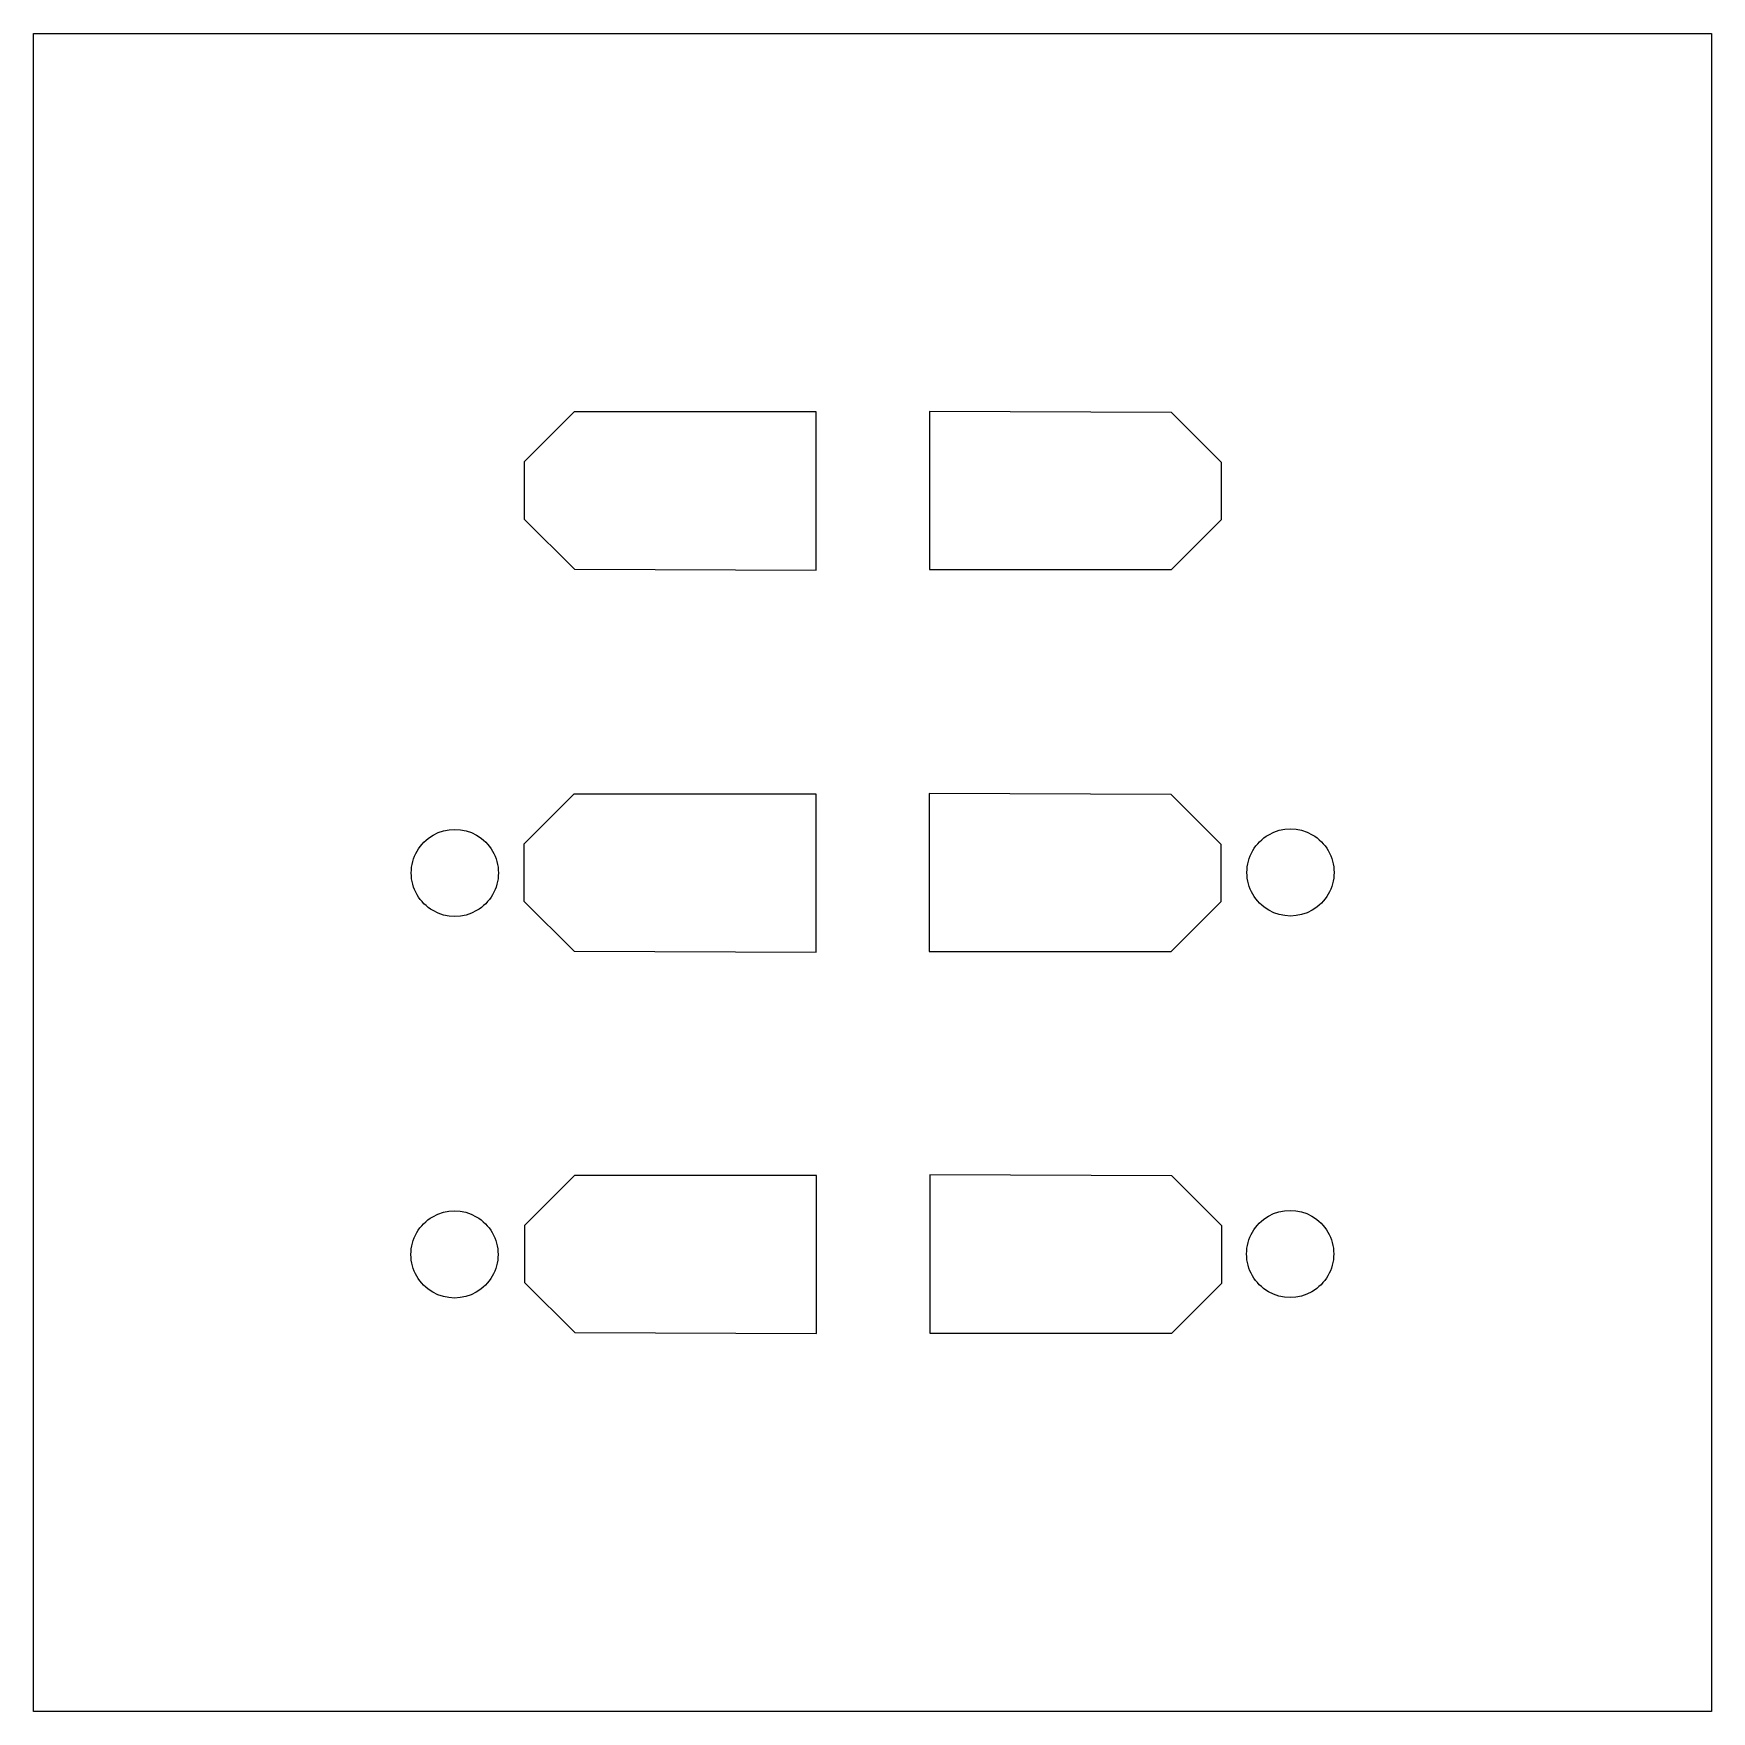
# Model space of a CAD drawing. Extents: x 16 to 39.6, y 27.5 to 51.1.
import ezdxf

# ---------------------------------------------------------------- set-up
doc = ezdxf.new("R2010")
doc.units = 0
doc.layers.add('Layer_1', color=7, linetype='CONTINUOUS')

msp = doc.modelspace()

# ---------------------------------------------------------------- linework, layer by layer
at = {"layer": 'Layer_1', "color": 7}
for p, q in [((15.976045, 51.095831), (39.586455, 51.095831)), ((15.976045, 27.48542), (15.976045, 51.095831)), ((39.586455, 51.095831), (39.586455, 27.48542)), ((23.584147, 45.771041), (22.880977, 45.067874)), ((23.584147, 45.771041), (22.880977, 45.067874)), ((26.990606, 45.771041), (23.584147, 45.771041)), ((26.990606, 45.771041), (23.584147, 45.771041)), ((26.990606, 43.545903), (26.990606, 45.771041)), ((26.990606, 43.545903), (26.990606, 45.771041)), ((28.582324, 45.779687), (28.582324, 43.554549)), ((31.98722, 45.765622), (28.582324, 45.779687)), ((28.582324, 45.779687), (28.582324, 43.554549)), ((31.98722, 45.765622), (28.582324, 45.779687)), ((32.691951, 45.060894), (31.98722, 45.765622)), ((32.691951, 45.060894), (31.98722, 45.765622)), ((22.880977, 45.067874), (22.880977, 44.264696)), ((22.880977, 45.067874), (22.880977, 44.264696)), ((32.691951, 44.257717), (32.691951, 45.060894)), ((32.691951, 44.257717), (32.691951, 45.060894)), ((22.880977, 44.264696), (23.585709, 43.559968)), ((22.880977, 44.264696), (23.585709, 43.559968)), ((31.988784, 43.554549), (32.691951, 44.257717)), ((31.988784, 43.554549), (32.691951, 44.257717)), ((23.585709, 43.559968), (26.990606, 43.545903)), ((23.585709, 43.559968), (26.990606, 43.545903)), ((28.582324, 43.554549), (31.988784, 43.554549)), ((28.582324, 43.554549), (31.988784, 43.554549)), ((23.579881, 40.394258), (22.876712, 39.69109)), ((26.986344, 40.394258), (23.579881, 40.394258)), ((26.986344, 38.16912), (26.986344, 40.394258)), ((28.578059, 40.402902), (28.578059, 38.177761)), ((31.982958, 40.388834), (28.578059, 40.402902)), ((32.687689, 39.684108), (31.982958, 40.388834)), ((22.876712, 39.69109), (22.876712, 38.887913)), ((32.687689, 38.880928), (32.687689, 39.684108)), ((22.517312, 39.284558), (22.517312, 39.284558)), ((34.27598, 39.291437), (34.27598, 39.291437)), ((22.876712, 38.887913), (23.581444, 38.183185)), ((31.984521, 38.177761), (32.687689, 38.880928)), ((23.581444, 38.183185), (26.986344, 38.16912)), ((28.578059, 38.177761), (31.984521, 38.177761)), ((23.588833, 35.026698), (22.885664, 34.323531)), ((26.995297, 35.026698), (23.588833, 35.026698)), ((26.995297, 32.80156), (26.995297, 35.026698)), ((28.587009, 35.035342), (28.587009, 32.810204)), ((31.991911, 35.021277), (28.587009, 35.035342)), ((32.696642, 34.316548), (31.991911, 35.021277)), ((22.885664, 34.323531), (22.885664, 33.520354)), ((32.696642, 33.513371), (32.696642, 34.316548)), ((22.512721, 33.916109), (22.512721, 33.916109)), ((34.27139, 33.922991), (34.27139, 33.922991)), ((22.885664, 33.520354), (23.590396, 32.815625)), ((31.993472, 32.810204), (32.696642, 33.513371)), ((23.590396, 32.815625), (26.995297, 32.80156)), ((28.587009, 32.810204), (31.993472, 32.810204)), ((39.586455, 27.48542), (15.976045, 27.48542))]:
    msp.add_line(p, q, dxfattribs=at)
for points in [[(21.59766, 39.815519), (21.787354, 39.925039), (22.021067, 39.925039), (22.210761, 39.815519)], [(33.356329, 39.822398), (33.546023, 39.931918), (33.779736, 39.931918), (33.96943, 39.822398)], [(21.291109, 39.284558), (21.291109, 39.503598), (21.407966, 39.705999), (21.59766, 39.815519)], [(22.210761, 39.815519), (22.400455, 39.705999), (22.517312, 39.503598), (22.517312, 39.284558)], [(33.049778, 39.291437), (33.049778, 39.510477), (33.166635, 39.712878), (33.356329, 39.822398)], [(33.96943, 39.822398), (34.159124, 39.712878), (34.27598, 39.510477), (34.27598, 39.291437)], [(21.59766, 38.753597), (21.407966, 38.863117), (21.291109, 39.065518), (21.291109, 39.284558)], [(22.517312, 39.284558), (22.517312, 39.065518), (22.400455, 38.863117), (22.210761, 38.753597)], [(33.356329, 38.760476), (33.166635, 38.869996), (33.049778, 39.072397), (33.049778, 39.291437)], [(34.27598, 39.291437), (34.27598, 39.072397), (34.159124, 38.869996), (33.96943, 38.760476)], [(22.210761, 38.753597), (22.021067, 38.644077), (21.787354, 38.644077), (21.59766, 38.753597)], [(33.96943, 38.760476), (33.779736, 38.650956), (33.546023, 38.650956), (33.356329, 38.760476)], [(21.59307, 34.44707), (21.782764, 34.55659), (22.016477, 34.55659), (22.206171, 34.44707)], [(33.351738, 34.453952), (33.541432, 34.563472), (33.775145, 34.563472), (33.964839, 34.453952)], [(21.286519, 33.916109), (21.286519, 34.135149), (21.403376, 34.33755), (21.59307, 34.44707)], [(22.206171, 34.44707), (22.395865, 34.33755), (22.512721, 34.135149), (22.512721, 33.916109)], [(33.045188, 33.922991), (33.045188, 34.142031), (33.162044, 34.344432), (33.351738, 34.453952)], [(33.964839, 34.453952), (34.154533, 34.344432), (34.27139, 34.142031), (34.27139, 33.922991)], [(21.59307, 33.385148), (21.403376, 33.494668), (21.286519, 33.697069), (21.286519, 33.916109)], [(22.512721, 33.916109), (22.512721, 33.697069), (22.395865, 33.494668), (22.206171, 33.385148)], [(33.351738, 33.39203), (33.162044, 33.50155), (33.045188, 33.703951), (33.045188, 33.922991)], [(34.27139, 33.922991), (34.27139, 33.703951), (34.154533, 33.50155), (33.964839, 33.39203)], [(22.206171, 33.385148), (22.016477, 33.275628), (21.782764, 33.275628), (21.59307, 33.385148)], [(33.964839, 33.39203), (33.775145, 33.28251), (33.541432, 33.28251), (33.351738, 33.39203)]]:
    msp.add_open_spline(points, degree=3, dxfattribs=at)

doc.saveas('drawing.dxf')
